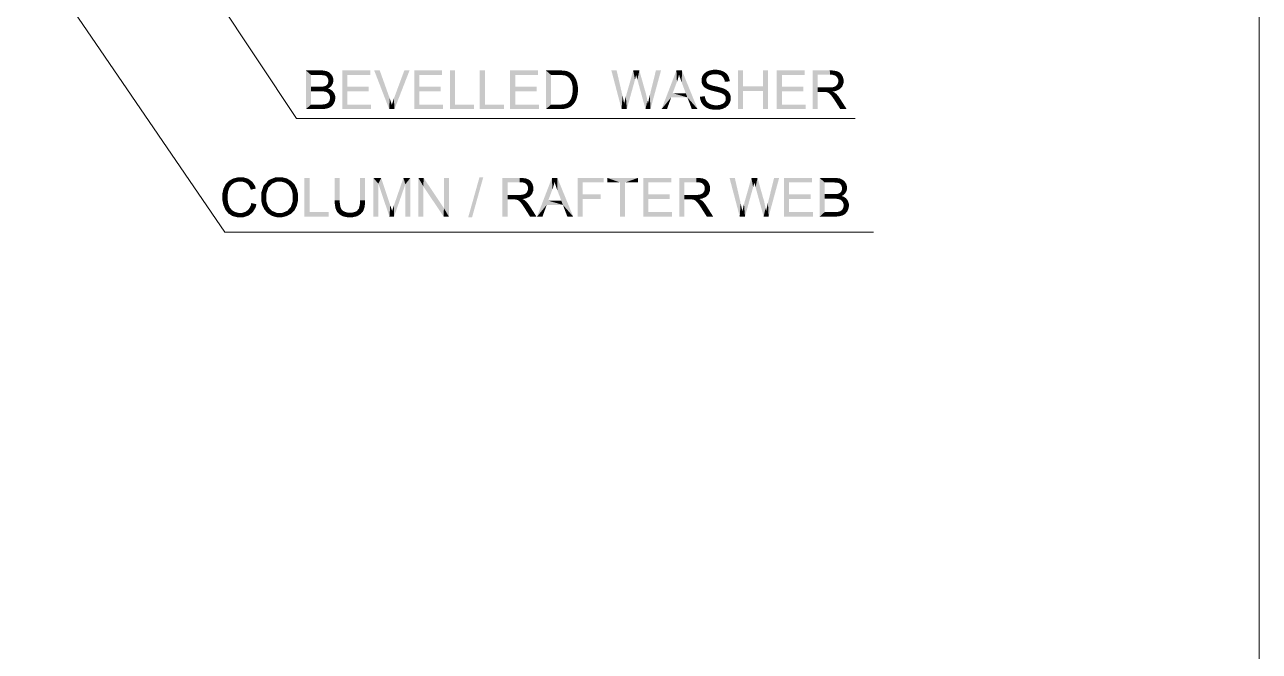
# Model space of a CAD drawing. Header units: millimetres. Extents: x 2 to 579, y 1 to 405.
# Drawn here: x 184.86 to 212.48, y 119.04 to 133.05 of the extents above; entities that cross this region are included whole.
import ezdxf

# ---------------------------------------------------------------- set-up
doc = ezdxf.new("R2010")
doc.units = ezdxf.units.MM
doc.linetypes.add('XKITLINE00', pattern=[0])
doc.layers.add('LinkedObject', color=7, linetype='Continuous', lineweight=0)

# ---------------------------------------------------------------- blocks, each defined once
blk = doc.blocks.new('*A4')
at = {"layer": 'LinkedObject'}
for points in [[(191.156, 132.029), (191.27, 131.564), (191.156, 131.165)], [(191.27, 131.666), (191.27, 131.564), (191.156, 132.029)], [(191.156, 132.029), (191.27, 131.927), (191.27, 131.666)], [(191.444, 131.927), (191.156, 132.029), (191.481, 132.029)], [(191.27, 131.927), (191.156, 132.029), (191.444, 131.927)], [(191.444, 131.927), (191.481, 132.029), (191.49, 131.927)], [(191.481, 132.029), (191.556, 131.921), (191.49, 131.927)], [(191.53, 132.029), (191.556, 131.921), (191.481, 132.029)], [(191.61, 132.016), (191.556, 131.921), (191.53, 132.029)], [(191.556, 131.921), (191.61, 132.016), (191.575, 131.915)], [(191.575, 131.915), (191.61, 132.016), (191.594, 131.909)], [(191.594, 131.909), (191.61, 132.016), (191.64, 132.003)], [(192.082, 131.663), (191.968, 131.165), (191.968, 132.029)], [(192.082, 131.663), (191.968, 132.029), (192.082, 131.927)], [(192.592, 131.927), (191.968, 132.029), (192.592, 132.029)], [(192.082, 131.927), (191.968, 132.029), (192.592, 131.927)], [(192.806, 132.029), (193.016, 131.165), (192.682, 132.029)], [(193.03, 131.401), (193.016, 131.165), (192.806, 132.029)], [(193.472, 132.029), (193.122, 131.401), (193.355, 132.029)], [(193.135, 131.165), (193.122, 131.401), (193.472, 132.029)], [(193.691, 131.663), (193.577, 131.165), (193.577, 132.029)], [(193.691, 131.663), (193.577, 132.029), (193.691, 131.927)], [(194.201, 131.927), (193.577, 132.029), (194.201, 132.029)], [(193.691, 131.927), (193.577, 132.029), (194.201, 131.927)], [(194.488, 132.029), (194.374, 131.165), (194.374, 132.029)], [(194.488, 131.267), (194.374, 131.165), (194.488, 132.029)], [(195.158, 132.029), (195.044, 131.165), (195.044, 132.029)], [(195.158, 131.267), (195.044, 131.165), (195.158, 132.029)], [(195.836, 131.663), (195.722, 131.165), (195.722, 132.029)], [(195.836, 131.663), (195.722, 132.029), (195.836, 131.927)], [(196.346, 131.927), (195.722, 132.029), (196.346, 132.029)], [(195.836, 131.927), (195.722, 132.029), (196.346, 131.927)], [(196.524, 132.029), (196.639, 131.927), (196.524, 131.165)], [(196.82, 131.927), (196.524, 132.029), (196.822, 132.029)], [(196.639, 131.927), (196.524, 132.029), (196.82, 131.927)], [(196.822, 132.029), (196.871, 131.927), (196.82, 131.927)], [(196.872, 132.029), (196.871, 131.927), (196.822, 132.029)], [(196.872, 132.029), (196.945, 131.918), (196.871, 131.927)], [(196.949, 132.023), (196.945, 131.918), (196.872, 132.029)], [(196.976, 132.017), (196.945, 131.918), (196.949, 132.023)], [(196.976, 132.017), (196.968, 131.909), (196.945, 131.918)], [(196.968, 131.909), (196.976, 132.017), (197, 131.897)], [(197.076, 131.977), (196.976, 132.017), (197.013, 132.008)], [(197.102, 131.955), (196.976, 132.017), (197.076, 131.977)], [(197.054, 131.848), (196.976, 132.017), (197.102, 131.955)], [(197, 131.897), (196.976, 132.017), (197.054, 131.848)], [(198.105, 132.029), (198.215, 131.165), (197.987, 132.029)], [(198.236, 131.462), (198.215, 131.165), (198.105, 132.029)], [(198.476, 132.029), (198.515, 131.823), (198.311, 131.445)], [(198.515, 131.823), (198.476, 132.029), (198.521, 131.844)], [(198.521, 131.844), (198.476, 132.029), (198.534, 131.895)], [(198.534, 131.895), (198.476, 132.029), (198.541, 131.925)], [(198.613, 132.029), (198.541, 131.925), (198.476, 132.029)], [(198.541, 131.925), (198.613, 132.029), (198.544, 131.915)], [(198.544, 131.915), (198.613, 132.029), (198.558, 131.864)], [(198.558, 131.864), (198.613, 132.029), (198.569, 131.823)], [(198.569, 131.823), (198.613, 132.029), (198.736, 131.591)], [(199.097, 132.029), (198.847, 131.474), (198.983, 132.029)], [(198.862, 131.165), (198.847, 131.474), (199.097, 132.029)], [(199.442, 132.029), (199.453, 131.773), (199.11, 131.165)], [(199.453, 131.773), (199.442, 132.029), (199.468, 131.814)], [(199.468, 131.814), (199.442, 132.029), (199.491, 131.897)], [(199.491, 131.897), (199.442, 132.029), (199.5, 131.938)], [(199.565, 132.029), (199.5, 131.938), (199.442, 132.029)], [(199.5, 131.938), (199.565, 132.029), (199.51, 131.903)], [(199.51, 131.903), (199.565, 132.029), (199.541, 131.813)], [(199.541, 131.813), (199.565, 132.029), (199.561, 131.759)], [(199.561, 131.759), (199.565, 132.029), (199.651, 131.52)], [(199.651, 131.52), (199.565, 132.029), (199.687, 131.427)], [(199.687, 131.427), (199.565, 132.029), (199.917, 131.165)], [(200.184, 131.924), (200.113, 131.999), (200.148, 132.014)], [(200.184, 132.029), (200.259, 131.943), (200.148, 132.014)], [(200.148, 132.014), (200.259, 131.943), (200.184, 131.924)], [(200.263, 132.044), (200.259, 131.943), (200.184, 132.029)], [(200.307, 132.044), (200.259, 131.943), (200.263, 132.044)], [(200.259, 131.943), (200.307, 132.044), (200.311, 131.943)], [(200.307, 132.044), (200.361, 131.943), (200.311, 131.943)], [(200.439, 132.028), (200.307, 132.044), (200.355, 132.044)], [(200.476, 132.013), (200.307, 132.044), (200.439, 132.028)], [(200.436, 131.922), (200.307, 132.044), (200.476, 132.013)], [(200.361, 131.943), (200.307, 132.044), (200.436, 131.922)], [(200.476, 132.013), (200.462, 131.901), (200.436, 131.922)], [(200.513, 131.997), (200.462, 131.901), (200.476, 132.013)], [(200.931, 131.674), (200.817, 131.165), (200.817, 132.029)], [(200.931, 131.674), (200.817, 132.029), (200.931, 132.029)], [(201.494, 132.029), (201.38, 131.674), (201.38, 132.029)], [(201.38, 131.572), (201.38, 131.674), (201.494, 132.029)], [(201.38, 131.572), (201.494, 132.029), (201.494, 131.165)], [(201.8, 131.663), (201.686, 131.165), (201.686, 132.029)], [(201.8, 131.663), (201.686, 132.029), (201.8, 131.927)], [(202.311, 131.927), (201.686, 132.029), (202.311, 132.029)], [(201.8, 131.927), (201.686, 132.029), (202.311, 131.927)], [(202.604, 131.648), (202.49, 131.165), (202.49, 132.029)], [(202.49, 132.029), (202.604, 131.934), (202.604, 131.648)], [(202.877, 131.934), (202.49, 132.029), (202.873, 132.029)], [(202.604, 131.934), (202.49, 132.029), (202.877, 131.934)], [(202.873, 132.029), (202.925, 131.934), (202.877, 131.934)], [(203.018, 132.017), (202.873, 132.029), (202.93, 132.029)], [(203.048, 132.006), (202.873, 132.029), (203.018, 132.017)], [(202.996, 131.914), (202.873, 132.029), (203.048, 132.006)], [(202.925, 131.934), (202.873, 132.029), (202.996, 131.914)], [(191.64, 132.003), (191.624, 131.887), (191.594, 131.909)], [(191.67, 131.99), (191.624, 131.887), (191.64, 132.003)], [(191.716, 131.949), (191.624, 131.887), (191.67, 131.99)], [(191.733, 131.922), (191.624, 131.887), (191.716, 131.949)], [(191.624, 131.887), (191.733, 131.922), (191.634, 131.87)], [(191.733, 131.922), (191.645, 131.854), (191.634, 131.87)], [(191.644, 131.734), (191.767, 131.808), (191.737, 131.704)], [(191.655, 131.772), (191.767, 131.808), (191.644, 131.734)], [(191.645, 131.854), (191.733, 131.922), (191.655, 131.816)], [(191.655, 131.816), (191.733, 131.922), (191.767, 131.808)], [(191.767, 131.808), (191.655, 131.795), (191.655, 131.816)], [(191.655, 131.795), (191.767, 131.808), (191.655, 131.772)], [(191.767, 131.838), (191.733, 131.922), (191.75, 131.895)], [(191.767, 131.808), (191.733, 131.922), (191.767, 131.838)], [(191.737, 131.704), (191.767, 131.808), (191.752, 131.728)], [(191.752, 131.728), (191.767, 131.808), (191.767, 131.78)], [(196.524, 131.165), (196.639, 131.927), (196.639, 131.267)], [(197.102, 131.955), (197.076, 131.812), (197.054, 131.848)], [(197.136, 131.926), (197.076, 131.812), (197.102, 131.955)], [(197.187, 131.852), (197.076, 131.812), (197.136, 131.926)], [(197.076, 131.812), (197.187, 131.852), (197.098, 131.775)], [(197.098, 131.775), (197.187, 131.852), (197.204, 131.807)], [(197.204, 131.807), (197.121, 131.671), (197.098, 131.775)], [(197.221, 131.762), (197.121, 131.671), (197.204, 131.807)], [(197.238, 131.659), (197.121, 131.671), (197.221, 131.762)], [(198.311, 131.445), (198.515, 131.823), (198.333, 131.165)], [(198.736, 131.591), (198.75, 131.165), (198.569, 131.823)], [(199.11, 131.165), (199.453, 131.773), (199.358, 131.52)], [(200.04, 131.928), (200.003, 131.805), (200.021, 131.899)], [(200.136, 131.886), (200.003, 131.805), (200.04, 131.928)], [(200.021, 131.899), (200.003, 131.805), (200.003, 131.838)], [(200.113, 131.84), (200.003, 131.805), (200.136, 131.886)], [(200.003, 131.805), (200.113, 131.84), (200.113, 131.813)], [(200.113, 131.79), (200.003, 131.805), (200.113, 131.813)], [(200.003, 131.805), (200.113, 131.79), (200.003, 131.776)], [(200.003, 131.776), (200.113, 131.79), (200.018, 131.722)], [(200.018, 131.722), (200.113, 131.79), (200.033, 131.698)], [(200.033, 131.698), (200.113, 131.79), (200.129, 131.751)], [(200.129, 131.751), (200.094, 131.633), (200.033, 131.698)], [(200.059, 131.956), (200.16, 131.905), (200.04, 131.928)], [(200.04, 131.928), (200.16, 131.905), (200.136, 131.886)], [(200.113, 131.999), (200.16, 131.905), (200.059, 131.956)], [(200.146, 131.736), (200.094, 131.633), (200.129, 131.751)], [(200.094, 131.633), (200.146, 131.736), (200.125, 131.617)], [(200.16, 131.905), (200.113, 131.999), (200.184, 131.924)], [(200.125, 131.617), (200.146, 131.736), (200.163, 131.721)], [(200.462, 131.901), (200.513, 131.997), (200.487, 131.88)], [(200.487, 131.88), (200.513, 131.997), (200.589, 131.922)], [(200.589, 131.922), (200.517, 131.818), (200.487, 131.88)], [(200.589, 131.922), (200.513, 131.997), (200.569, 131.952)], [(200.608, 131.892), (200.517, 131.818), (200.589, 131.922)], [(200.63, 131.823), (200.517, 131.818), (200.608, 131.892)], [(200.631, 131.785), (200.517, 131.818), (200.63, 131.823)], [(200.517, 131.818), (200.631, 131.785), (200.521, 131.777)], [(203.048, 132.006), (203.018, 131.894), (202.996, 131.914)], [(203.078, 131.994), (203.018, 131.894), (203.048, 132.006)], [(203.018, 131.894), (203.078, 131.994), (203.04, 131.875)], [(203.04, 131.875), (203.078, 131.994), (203.144, 131.924)], [(203.144, 131.924), (203.062, 131.824), (203.04, 131.875)], [(203.051, 131.734), (203.18, 131.793), (203.12, 131.638)], [(203.062, 131.773), (203.18, 131.793), (203.051, 131.734)], [(203.162, 131.894), (203.062, 131.824), (203.144, 131.924)], [(203.18, 131.829), (203.062, 131.824), (203.162, 131.894)], [(203.18, 131.793), (203.062, 131.824), (203.18, 131.829)], [(203.062, 131.824), (203.18, 131.793), (203.062, 131.794)], [(203.18, 131.793), (203.062, 131.773), (203.062, 131.794)], [(203.144, 131.924), (203.078, 131.994), (203.126, 131.953)], [(203.12, 131.638), (203.18, 131.793), (203.15, 131.67)], [(203.15, 131.67), (203.18, 131.793), (203.18, 131.747)], [(191.156, 131.165), (191.27, 131.564), (191.27, 131.267)], [(191.471, 131.564), (191.27, 131.666), (191.458, 131.666)], [(191.27, 131.564), (191.27, 131.666), (191.471, 131.564)], [(191.512, 131.564), (191.458, 131.666), (191.496, 131.666)], [(191.471, 131.564), (191.458, 131.666), (191.512, 131.564)], [(191.55, 131.671), (191.647, 131.625), (191.496, 131.666)], [(191.496, 131.666), (191.647, 131.625), (191.512, 131.564)], [(191.512, 131.564), (191.647, 131.625), (191.575, 131.557)], [(191.567, 131.676), (191.677, 131.64), (191.55, 131.671)], [(191.647, 131.625), (191.55, 131.671), (191.677, 131.64)], [(191.589, 131.683), (191.677, 131.64), (191.567, 131.676)], [(191.647, 131.625), (191.619, 131.543), (191.575, 131.557)], [(191.622, 131.704), (191.677, 131.64), (191.589, 131.683)], [(191.619, 131.543), (191.647, 131.625), (191.654, 131.517)], [(191.737, 131.704), (191.622, 131.704), (191.644, 131.734)], [(191.722, 131.679), (191.622, 131.704), (191.737, 131.704)], [(191.677, 131.64), (191.622, 131.704), (191.722, 131.679)], [(191.746, 131.574), (191.647, 131.625), (191.686, 131.613)], [(191.654, 131.517), (191.647, 131.625), (191.746, 131.574)], [(191.654, 131.517), (191.746, 131.574), (191.666, 131.5)], [(191.666, 131.5), (191.746, 131.574), (191.679, 131.482)], [(191.679, 131.482), (191.746, 131.574), (191.767, 131.546)], [(191.767, 131.546), (191.691, 131.44), (191.679, 131.482)], [(191.788, 131.519), (191.691, 131.44), (191.767, 131.546)], [(191.809, 131.453), (191.691, 131.44), (191.788, 131.519)], [(192.082, 131.561), (191.968, 131.165), (192.082, 131.663)], [(192.082, 131.267), (191.968, 131.165), (192.082, 131.561)], [(192.56, 131.561), (192.082, 131.663), (192.56, 131.663)], [(192.082, 131.561), (192.082, 131.663), (192.56, 131.561)], [(193.691, 131.561), (193.577, 131.165), (193.691, 131.663)], [(193.691, 131.267), (193.577, 131.165), (193.691, 131.561)], [(194.169, 131.561), (193.691, 131.663), (194.169, 131.663)], [(193.691, 131.561), (193.691, 131.663), (194.169, 131.561)], [(195.836, 131.561), (195.722, 131.165), (195.836, 131.663)], [(195.836, 131.267), (195.722, 131.165), (195.836, 131.561)], [(196.315, 131.561), (195.836, 131.663), (196.315, 131.663)], [(195.836, 131.561), (195.836, 131.663), (196.315, 131.561)], [(197.215, 131.427), (197.098, 131.437), (197.109, 131.471)], [(197.121, 131.555), (197.238, 131.553), (197.109, 131.471)], [(197.109, 131.471), (197.238, 131.553), (197.215, 131.427)], [(197.238, 131.602), (197.121, 131.671), (197.238, 131.659)], [(197.121, 131.671), (197.238, 131.602), (197.121, 131.603)], [(197.238, 131.602), (197.121, 131.555), (197.121, 131.603)], [(197.238, 131.553), (197.121, 131.555), (197.238, 131.602)], [(197.215, 131.427), (197.238, 131.553), (197.227, 131.465)], [(198.246, 131.418), (198.215, 131.165), (198.236, 131.462)], [(198.76, 131.51), (198.75, 131.165), (198.736, 131.591)], [(198.793, 131.357), (198.75, 131.165), (198.76, 131.51)], [(198.847, 131.474), (198.862, 131.165), (198.834, 131.421)], [(199.325, 131.427), (199.11, 131.165), (199.358, 131.52)], [(199.358, 131.52), (199.687, 131.427), (199.325, 131.427)], [(199.651, 131.52), (199.687, 131.427), (199.358, 131.52)], [(200.033, 131.698), (200.094, 131.633), (200.048, 131.674)], [(200.125, 131.617), (200.163, 131.721), (200.149, 131.605)], [(200.149, 131.605), (200.163, 131.721), (200.232, 131.578)], [(200.232, 131.578), (200.163, 131.721), (200.249, 131.69)], [(200.232, 131.578), (200.249, 131.69), (200.292, 131.563)], [(200.292, 131.563), (200.249, 131.69), (200.318, 131.675)], [(200.292, 131.563), (200.318, 131.675), (200.351, 131.549)], [(200.351, 131.549), (200.318, 131.675), (200.388, 131.659)], [(200.351, 131.549), (200.388, 131.659), (200.428, 131.528)], [(200.428, 131.528), (200.388, 131.659), (200.445, 131.521)], [(200.445, 131.521), (200.388, 131.659), (200.472, 131.511)], [(200.484, 131.631), (200.472, 131.511), (200.388, 131.659)], [(200.51, 131.62), (200.472, 131.511), (200.484, 131.631)], [(200.472, 131.511), (200.51, 131.62), (200.511, 131.485)], [(200.511, 131.485), (200.51, 131.62), (200.547, 131.602)], [(200.511, 131.485), (200.547, 131.602), (200.523, 131.47)], [(200.523, 131.47), (200.547, 131.602), (200.535, 131.455)], [(200.547, 131.602), (200.621, 131.532), (200.535, 131.455)], [(200.535, 131.455), (200.621, 131.532), (200.547, 131.42)], [(200.621, 131.532), (200.547, 131.602), (200.603, 131.558)], [(200.547, 131.42), (200.621, 131.532), (200.639, 131.505)], [(200.547, 131.42), (200.639, 131.505), (200.547, 131.399)], [(200.547, 131.399), (200.639, 131.505), (200.547, 131.379)], [(200.639, 131.505), (200.657, 131.409), (200.547, 131.379)], [(200.657, 131.409), (200.639, 131.505), (200.657, 131.444)], [(200.931, 131.572), (200.817, 131.165), (200.931, 131.674)], [(200.817, 131.165), (200.931, 131.572), (200.931, 131.165)], [(200.931, 131.674), (201.38, 131.572), (200.931, 131.572)], [(201.38, 131.674), (201.38, 131.572), (200.931, 131.674)], [(201.38, 131.572), (201.494, 131.165), (201.38, 131.165)], [(201.8, 131.561), (201.686, 131.165), (201.8, 131.663)], [(201.8, 131.267), (201.686, 131.165), (201.8, 131.561)], [(202.279, 131.561), (201.8, 131.663), (202.279, 131.663)], [(201.8, 131.561), (201.8, 131.663), (202.279, 131.561)], [(202.604, 131.648), (202.604, 131.549), (202.49, 131.165)], [(202.49, 131.165), (202.604, 131.549), (202.604, 131.165)], [(202.737, 131.549), (202.604, 131.648), (202.85, 131.648)], [(202.604, 131.549), (202.604, 131.648), (202.737, 131.549)], [(202.737, 131.549), (202.85, 131.648), (202.759, 131.549)], [(202.759, 131.549), (202.85, 131.648), (202.791, 131.547)], [(202.791, 131.547), (202.85, 131.648), (202.8, 131.545)], [(202.8, 131.545), (202.85, 131.648), (202.814, 131.541)], [(202.814, 131.541), (202.85, 131.648), (202.84, 131.53)], [(202.84, 131.53), (202.85, 131.648), (202.889, 131.648)], [(202.84, 131.53), (202.889, 131.648), (202.852, 131.522)], [(202.889, 131.648), (202.937, 131.558), (202.852, 131.522)], [(202.852, 131.522), (202.937, 131.558), (202.865, 131.513)], [(202.937, 131.558), (202.894, 131.484), (202.865, 131.513)], [(202.95, 131.656), (202.937, 131.558), (202.889, 131.648)], [(202.96, 131.547), (202.894, 131.484), (202.937, 131.558)], [(202.894, 131.484), (202.96, 131.547), (202.91, 131.464)], [(202.91, 131.464), (202.96, 131.547), (202.927, 131.443)], [(202.927, 131.443), (202.96, 131.547), (203.006, 131.515)], [(203.006, 131.515), (202.968, 131.384), (202.927, 131.443)], [(202.937, 131.558), (202.95, 131.656), (202.999, 131.567)], [(202.972, 131.664), (203.12, 131.638), (202.95, 131.656)], [(203.091, 131.607), (202.95, 131.656), (203.12, 131.638)], [(202.999, 131.567), (202.95, 131.656), (203.091, 131.607)], [(203.006, 131.515), (202.96, 131.547), (202.994, 131.526)], [(203.031, 131.492), (202.968, 131.384), (203.006, 131.515)], [(203.078, 131.435), (202.968, 131.384), (203.031, 131.492)], [(202.994, 131.672), (203.12, 131.638), (202.972, 131.664)], [(203.12, 131.638), (202.994, 131.672), (203.028, 131.698)], [(203.039, 131.716), (203.12, 131.638), (203.028, 131.698)], [(203.051, 131.734), (203.12, 131.638), (203.039, 131.716)], [(191.27, 131.267), (191.486, 131.165), (191.156, 131.165)], [(191.486, 131.267), (191.486, 131.165), (191.27, 131.267)], [(191.486, 131.267), (191.527, 131.165), (191.486, 131.165)], [(191.514, 131.267), (191.527, 131.165), (191.486, 131.267)], [(191.553, 131.269), (191.597, 131.172), (191.514, 131.267)], [(191.514, 131.267), (191.597, 131.172), (191.527, 131.165)], [(191.564, 131.271), (191.597, 131.172), (191.553, 131.269)], [(191.625, 131.179), (191.564, 131.271), (191.584, 131.275)], [(191.597, 131.172), (191.564, 131.271), (191.625, 131.179)], [(191.617, 131.286), (191.72, 131.222), (191.584, 131.275)], [(191.584, 131.275), (191.72, 131.222), (191.625, 131.179)], [(191.63, 131.295), (191.72, 131.222), (191.617, 131.286)], [(191.625, 131.179), (191.72, 131.222), (191.654, 131.187)], [(191.72, 131.222), (191.63, 131.295), (191.644, 131.303)], [(191.666, 131.327), (191.739, 131.236), (191.644, 131.303)], [(191.644, 131.303), (191.739, 131.236), (191.72, 131.222)], [(191.654, 131.187), (191.72, 131.222), (191.701, 131.208)], [(191.783, 131.303), (191.666, 131.327), (191.683, 131.359)], [(191.77, 131.277), (191.666, 131.327), (191.783, 131.303)], [(191.739, 131.236), (191.666, 131.327), (191.77, 131.277)], [(191.683, 131.359), (191.809, 131.415), (191.783, 131.303)], [(191.691, 131.395), (191.809, 131.415), (191.683, 131.359)], [(191.809, 131.415), (191.691, 131.44), (191.809, 131.453)], [(191.691, 131.44), (191.809, 131.415), (191.691, 131.416)], [(191.809, 131.415), (191.691, 131.395), (191.691, 131.416)], [(191.783, 131.303), (191.809, 131.415), (191.796, 131.329)], [(191.796, 131.329), (191.809, 131.415), (191.809, 131.385)], [(191.968, 131.165), (192.082, 131.267), (192.612, 131.165)], [(192.612, 131.165), (192.082, 131.267), (192.612, 131.267)], [(193.044, 131.363), (193.016, 131.165), (193.03, 131.401)], [(193.067, 131.293), (193.016, 131.165), (193.044, 131.363)], [(193.076, 131.26), (193.016, 131.165), (193.067, 131.293)], [(193.016, 131.165), (193.076, 131.26), (193.135, 131.165)], [(193.086, 131.295), (193.135, 131.165), (193.076, 131.26)], [(193.109, 131.366), (193.135, 131.165), (193.086, 131.295)], [(193.122, 131.401), (193.135, 131.165), (193.109, 131.366)], [(193.577, 131.165), (193.691, 131.267), (194.221, 131.165)], [(194.221, 131.165), (193.691, 131.267), (194.221, 131.267)], [(194.374, 131.165), (194.488, 131.267), (194.913, 131.165)], [(194.913, 131.165), (194.488, 131.267), (194.913, 131.267)], [(195.044, 131.165), (195.158, 131.267), (195.584, 131.165)], [(195.584, 131.165), (195.158, 131.267), (195.584, 131.267)], [(195.722, 131.165), (195.836, 131.267), (196.366, 131.165)], [(196.366, 131.165), (195.836, 131.267), (196.366, 131.267)], [(196.639, 131.267), (196.836, 131.165), (196.524, 131.165)], [(196.823, 131.267), (196.836, 131.165), (196.639, 131.267)], [(196.823, 131.267), (196.875, 131.165), (196.836, 131.165)], [(196.866, 131.267), (196.875, 131.165), (196.823, 131.267)], [(196.975, 131.18), (196.866, 131.267), (196.933, 131.275)], [(196.944, 131.172), (196.866, 131.267), (196.975, 131.18)], [(196.875, 131.165), (196.866, 131.267), (196.944, 131.172)], [(196.957, 131.283), (196.975, 131.18), (196.933, 131.275)], [(196.981, 131.291), (196.975, 131.18), (196.957, 131.283)], [(196.975, 131.18), (196.981, 131.291), (197.005, 131.187)], [(197.078, 131.223), (196.981, 131.291), (197.02, 131.313)], [(197.056, 131.209), (196.981, 131.291), (197.078, 131.223)], [(197.005, 131.187), (196.981, 131.291), (197.056, 131.209)], [(197.035, 131.328), (197.099, 131.237), (197.02, 131.313)], [(197.02, 131.313), (197.099, 131.237), (197.078, 131.223)], [(197.156, 131.301), (197.035, 131.328), (197.055, 131.348)], [(197.138, 131.277), (197.035, 131.328), (197.156, 131.301)], [(197.099, 131.237), (197.035, 131.328), (197.138, 131.277)], [(197.055, 131.348), (197.215, 131.427), (197.156, 131.301)], [(197.087, 131.403), (197.215, 131.427), (197.055, 131.348)], [(197.098, 131.437), (197.215, 131.427), (197.087, 131.403)], [(197.156, 131.301), (197.215, 131.427), (197.174, 131.326)], [(197.174, 131.326), (197.215, 131.427), (197.204, 131.389)], [(198.264, 131.33), (198.215, 131.165), (198.246, 131.418)], [(198.272, 131.286), (198.215, 131.165), (198.264, 131.33)], [(198.272, 131.286), (198.333, 131.165), (198.215, 131.165)], [(198.289, 131.355), (198.333, 131.165), (198.272, 131.286)], [(198.308, 131.435), (198.333, 131.165), (198.289, 131.355)], [(198.311, 131.445), (198.333, 131.165), (198.308, 131.435)], [(198.804, 131.286), (198.75, 131.165), (198.793, 131.357)], [(198.804, 131.286), (198.862, 131.165), (198.75, 131.165)], [(198.813, 131.327), (198.862, 131.165), (198.804, 131.286)], [(198.834, 131.421), (198.862, 131.165), (198.813, 131.327)], [(199.11, 131.165), (199.325, 131.427), (199.231, 131.165)], [(199.687, 131.427), (199.917, 131.165), (199.787, 131.165)], [(200.083, 131.419), (199.971, 131.442), (200.079, 131.452)], [(199.971, 131.442), (200.018, 131.287), (199.972, 131.399)], [(200.083, 131.419), (200.018, 131.287), (199.971, 131.442)], [(199.972, 131.399), (200.018, 131.287), (199.996, 131.322)], [(200.101, 131.366), (200.018, 131.287), (200.083, 131.419)], [(200.018, 131.287), (200.101, 131.366), (200.041, 131.253)], [(200.041, 131.253), (200.101, 131.366), (200.103, 131.202)], [(200.115, 131.345), (200.103, 131.202), (200.101, 131.366)], [(200.128, 131.324), (200.103, 131.202), (200.115, 131.345)], [(200.128, 131.324), (200.142, 131.184), (200.103, 131.202)], [(200.172, 131.291), (200.142, 131.184), (200.128, 131.324)], [(200.142, 131.184), (200.172, 131.291), (200.182, 131.167)], [(200.201, 131.278), (200.182, 131.167), (200.172, 131.291)], [(200.231, 131.265), (200.182, 131.167), (200.201, 131.278)], [(200.231, 131.265), (200.28, 131.15), (200.182, 131.167)], [(200.297, 131.252), (200.28, 131.15), (200.231, 131.265)], [(200.297, 131.252), (200.338, 131.15), (200.28, 131.15)], [(200.333, 131.252), (200.338, 131.15), (200.297, 131.252)], [(200.333, 131.252), (200.385, 131.15), (200.338, 131.15)], [(200.366, 131.252), (200.385, 131.15), (200.333, 131.252)], [(200.424, 131.262), (200.504, 131.184), (200.366, 131.252)], [(200.366, 131.252), (200.504, 131.184), (200.385, 131.15)], [(200.385, 131.15), (200.504, 131.184), (200.468, 131.167)], [(200.449, 131.272), (200.598, 131.248), (200.424, 131.262)], [(200.541, 131.201), (200.424, 131.262), (200.598, 131.248)], [(200.504, 131.184), (200.424, 131.262), (200.541, 131.201)], [(200.474, 131.282), (200.598, 131.248), (200.449, 131.272)], [(200.511, 131.308), (200.618, 131.279), (200.474, 131.282)], [(200.474, 131.282), (200.618, 131.279), (200.598, 131.248)], [(200.523, 131.325), (200.637, 131.309), (200.511, 131.308)], [(200.618, 131.279), (200.511, 131.308), (200.637, 131.309)], [(200.535, 131.342), (200.637, 131.309), (200.523, 131.325)], [(200.535, 131.342), (200.657, 131.409), (200.637, 131.309)], [(200.547, 131.379), (200.657, 131.409), (200.535, 131.342)], [(200.637, 131.309), (200.657, 131.409), (200.657, 131.374)], [(201.686, 131.165), (201.8, 131.267), (202.331, 131.165)], [(202.331, 131.165), (201.8, 131.267), (202.331, 131.267)], [(202.968, 131.384), (203.078, 131.435), (202.993, 131.345)], [(202.993, 131.345), (203.078, 131.435), (203.1, 131.4)], [(202.993, 131.345), (203.1, 131.4), (203.107, 131.165)], [(203.107, 131.165), (203.1, 131.4), (203.25, 131.165)], [(189.435, 129.561), (189.489, 129.47), (189.361, 129.485)], [(189.482, 129.587), (189.489, 129.47), (189.435, 129.561)], [(189.53, 129.613), (189.639, 129.542), (189.482, 129.587)], [(189.482, 129.587), (189.639, 129.542), (189.556, 129.518)], [(189.489, 129.47), (189.482, 129.587), (189.523, 129.494)], [(189.523, 129.494), (189.482, 129.587), (189.556, 129.518)], [(189.634, 129.639), (189.639, 129.542), (189.53, 129.613)], [(189.692, 129.639), (189.639, 129.542), (189.634, 129.639)], [(189.639, 129.542), (189.692, 129.639), (189.689, 129.542)], [(189.692, 129.639), (189.732, 129.542), (189.689, 129.542)], [(189.865, 129.606), (189.692, 129.639), (189.756, 129.639)], [(189.909, 129.573), (189.692, 129.639), (189.865, 129.606)], [(189.804, 129.52), (189.692, 129.639), (189.909, 129.573)], [(189.732, 129.542), (189.692, 129.639), (189.804, 129.52)], [(189.804, 129.52), (189.909, 129.573), (189.833, 129.499)], [(189.909, 129.573), (189.861, 129.477), (189.833, 129.499)], [(189.861, 129.477), (189.909, 129.573), (189.905, 129.409)], [(189.905, 129.409), (189.909, 129.573), (190.032, 129.388)], [(190.015, 129.448), (189.909, 129.573), (189.954, 129.54)], [(190.032, 129.388), (189.909, 129.573), (190.015, 129.448)], [(190.475, 129.639), (190.268, 129.518), (190.326, 129.579)], [(190.566, 129.639), (190.268, 129.518), (190.475, 129.639)], [(190.506, 129.541), (190.268, 129.518), (190.566, 129.639)], [(190.401, 129.499), (190.268, 129.518), (190.506, 129.541)], [(190.506, 129.541), (190.566, 129.639), (190.567, 129.541)], [(190.566, 129.639), (190.609, 129.541), (190.567, 129.541)], [(190.734, 129.611), (190.566, 129.639), (190.626, 129.639)], [(190.782, 129.582), (190.566, 129.639), (190.734, 129.611)], [(190.687, 129.519), (190.566, 129.639), (190.782, 129.582)], [(190.609, 129.541), (190.566, 129.639), (190.687, 129.519)], [(190.687, 129.519), (190.782, 129.582), (190.721, 129.498)], [(190.782, 129.582), (190.755, 129.476), (190.721, 129.498)], [(190.755, 129.476), (190.782, 129.582), (190.807, 129.415)], [(190.903, 129.474), (190.782, 129.582), (190.83, 129.554)], [(190.928, 129.423), (190.782, 129.582), (190.903, 129.474)], [(190.807, 129.415), (190.782, 129.582), (190.928, 129.423)], [(191.235, 129.625), (191.121, 128.761), (191.121, 129.625)], [(191.235, 128.863), (191.121, 128.761), (191.235, 129.625)], [(191.912, 129.625), (191.798, 129.126), (191.798, 129.625)], [(191.912, 129.126), (191.798, 129.126), (191.912, 129.625)], [(192.478, 129.625), (192.363, 129.126), (192.363, 129.625)], [(192.478, 129.126), (192.363, 129.126), (192.478, 129.625)], [(192.664, 129.625), (192.774, 129.496), (192.664, 128.761)], [(192.774, 129.496), (192.664, 129.625), (192.836, 129.625)], [(192.774, 129.496), (192.836, 129.625), (193.023, 128.761)], [(193.023, 128.761), (192.836, 129.625), (193.04, 129.013)], [(193.335, 129.625), (193.378, 129.484), (193.127, 129.024)], [(193.488, 129.625), (193.378, 129.484), (193.335, 129.625)], [(193.378, 128.761), (193.488, 129.625), (193.488, 128.761)], [(193.378, 129.484), (193.488, 129.625), (193.378, 128.761)], [(193.671, 129.625), (193.78, 129.439), (193.671, 128.761)], [(193.78, 129.439), (193.671, 129.625), (193.788, 129.625)], [(193.78, 129.439), (193.788, 129.625), (194.233, 128.761)], [(194.233, 128.761), (193.788, 129.625), (194.241, 128.947)], [(194.351, 129.625), (194.241, 128.947), (194.241, 129.625)], [(194.351, 128.761), (194.241, 128.947), (194.351, 129.625)], [(195.121, 129.639), (194.785, 128.746), (195.036, 129.639)], [(194.871, 128.746), (194.785, 128.746), (195.121, 129.639)], [(195.665, 129.244), (195.551, 128.761), (195.551, 129.625)], [(195.551, 129.625), (195.665, 129.53), (195.665, 129.244)], [(195.938, 129.53), (195.551, 129.625), (195.933, 129.625)], [(195.665, 129.53), (195.551, 129.625), (195.938, 129.53)], [(195.933, 129.625), (195.986, 129.53), (195.938, 129.53)], [(196.078, 129.613), (195.933, 129.625), (195.991, 129.625)], [(196.108, 129.601), (195.933, 129.625), (196.078, 129.613)], [(196.056, 129.51), (195.933, 129.625), (196.108, 129.601)], [(195.986, 129.53), (195.933, 129.625), (196.056, 129.51)], [(196.108, 129.601), (196.078, 129.49), (196.056, 129.51)], [(196.138, 129.59), (196.078, 129.49), (196.108, 129.601)], [(196.078, 129.49), (196.138, 129.59), (196.101, 129.47)], [(196.101, 129.47), (196.138, 129.59), (196.204, 129.519)], [(196.204, 129.519), (196.138, 129.59), (196.186, 129.549)], [(196.657, 129.625), (196.668, 129.369), (196.325, 128.761)], [(196.668, 129.369), (196.657, 129.625), (196.683, 129.41)], [(196.683, 129.41), (196.657, 129.625), (196.706, 129.492)], [(196.706, 129.492), (196.657, 129.625), (196.715, 129.534)], [(196.78, 129.625), (196.715, 129.534), (196.657, 129.625)], [(196.715, 129.534), (196.78, 129.625), (196.725, 129.499)], [(196.725, 129.499), (196.78, 129.625), (196.756, 129.409)], [(196.756, 129.409), (196.78, 129.625), (196.776, 129.354)], [(196.776, 129.354), (196.78, 129.625), (196.867, 129.116)], [(196.867, 129.116), (196.78, 129.625), (196.902, 129.023)], [(196.902, 129.023), (196.78, 129.625), (197.132, 128.761)], [(197.344, 129.255), (197.23, 128.761), (197.23, 129.625)], [(197.344, 129.255), (197.23, 129.625), (197.344, 129.523)], [(197.813, 129.523), (197.23, 129.625), (197.813, 129.625)], [(197.344, 129.523), (197.23, 129.625), (197.813, 129.523)], [(197.897, 129.625), (198.181, 129.523), (197.897, 129.523)], [(198.295, 129.523), (198.181, 129.523), (197.897, 129.625)], [(198.295, 129.523), (197.897, 129.625), (198.581, 129.625)], [(198.295, 129.523), (198.581, 129.625), (198.581, 129.523)], [(198.814, 129.258), (198.7, 128.761), (198.7, 129.625)], [(198.814, 129.258), (198.7, 129.625), (198.814, 129.523)], [(199.325, 129.523), (198.7, 129.625), (199.325, 129.625)], [(198.814, 129.523), (198.7, 129.625), (199.325, 129.523)], [(199.618, 129.244), (199.504, 128.761), (199.504, 129.625)], [(199.504, 129.625), (199.618, 129.53), (199.618, 129.244)], [(199.891, 129.53), (199.504, 129.625), (199.887, 129.625)], [(199.618, 129.53), (199.504, 129.625), (199.891, 129.53)], [(199.887, 129.625), (199.939, 129.53), (199.891, 129.53)], [(200.032, 129.613), (199.887, 129.625), (199.944, 129.625)], [(200.062, 129.601), (199.887, 129.625), (200.032, 129.613)], [(200.01, 129.51), (199.887, 129.625), (200.062, 129.601)], [(199.939, 129.53), (199.887, 129.625), (200.01, 129.51)], [(200.062, 129.601), (200.032, 129.49), (200.01, 129.51)], [(200.092, 129.59), (200.032, 129.49), (200.062, 129.601)], [(200.032, 129.49), (200.092, 129.59), (200.054, 129.47)], [(200.054, 129.47), (200.092, 129.59), (200.158, 129.519)], [(200.158, 129.519), (200.092, 129.59), (200.14, 129.549)], [(200.748, 129.625), (200.858, 128.761), (200.63, 129.625)], [(200.879, 129.058), (200.858, 128.761), (200.748, 129.625)], [(201.119, 129.625), (201.158, 129.419), (200.954, 129.041)], [(201.158, 129.419), (201.119, 129.625), (201.164, 129.44)], [(201.164, 129.44), (201.119, 129.625), (201.177, 129.491)], [(201.177, 129.491), (201.119, 129.625), (201.184, 129.52)], [(201.256, 129.625), (201.184, 129.52), (201.119, 129.625)], [(201.184, 129.52), (201.256, 129.625), (201.187, 129.511)], [(201.187, 129.511), (201.256, 129.625), (201.201, 129.46)], [(201.201, 129.46), (201.256, 129.625), (201.212, 129.419)], [(201.212, 129.419), (201.256, 129.625), (201.379, 129.187)], [(201.74, 129.625), (201.49, 129.069), (201.626, 129.625)], [(201.505, 128.761), (201.49, 129.069), (201.74, 129.625)], [(201.963, 129.258), (201.849, 128.761), (201.849, 129.625)], [(201.963, 129.258), (201.849, 129.625), (201.963, 129.523)], [(202.474, 129.523), (201.849, 129.625), (202.474, 129.625)], [(201.963, 129.523), (201.849, 129.625), (202.474, 129.523)], [(202.647, 129.625), (202.761, 129.16), (202.647, 128.761)], [(202.761, 129.262), (202.761, 129.16), (202.647, 129.625)], [(202.647, 129.625), (202.761, 129.523), (202.761, 129.262)], [(202.934, 129.523), (202.647, 129.625), (202.971, 129.625)], [(202.761, 129.523), (202.647, 129.625), (202.934, 129.523)], [(202.934, 129.523), (202.971, 129.625), (202.981, 129.523)], [(202.971, 129.625), (203.046, 129.517), (202.981, 129.523)], [(203.021, 129.625), (203.046, 129.517), (202.971, 129.625)], [(203.1, 129.612), (203.046, 129.517), (203.021, 129.625)], [(203.046, 129.517), (203.1, 129.612), (203.066, 129.511)], [(203.066, 129.511), (203.1, 129.612), (203.085, 129.505)], [(203.085, 129.505), (203.1, 129.612), (203.13, 129.598)], [(203.13, 129.598), (203.114, 129.482), (203.085, 129.505)], [(203.16, 129.585), (203.114, 129.482), (203.13, 129.598)], [(203.207, 129.545), (203.114, 129.482), (203.16, 129.585)], [(203.224, 129.518), (203.114, 129.482), (203.207, 129.545)], [(189.415, 129.326), (189.284, 129.267), (189.31, 129.384)], [(189.402, 129.243), (189.284, 129.267), (189.415, 129.326)], [(189.284, 129.267), (189.402, 129.243), (189.284, 129.199)], [(189.429, 129.366), (189.31, 129.384), (189.336, 129.435)], [(189.415, 129.326), (189.31, 129.384), (189.429, 129.366)], [(189.361, 129.485), (189.489, 129.47), (189.336, 129.435)], [(189.336, 129.435), (189.489, 129.47), (189.442, 129.406)], [(189.429, 129.366), (189.336, 129.435), (189.442, 129.406)], [(189.905, 129.409), (190.032, 129.388), (189.92, 129.361)], [(190.268, 129.518), (190.153, 129.181), (190.21, 129.457)], [(190.314, 129.416), (190.153, 129.181), (190.268, 129.518)], [(190.21, 129.457), (190.153, 129.181), (190.153, 129.289)], [(190.27, 129.277), (190.153, 129.181), (190.314, 129.416)], [(190.153, 129.181), (190.27, 129.277), (190.27, 129.179)], [(190.268, 129.518), (190.401, 129.499), (190.358, 129.458)], [(190.314, 129.416), (190.268, 129.518), (190.358, 129.458)], [(190.807, 129.415), (190.928, 129.423), (190.825, 129.376)], [(190.928, 129.423), (190.843, 129.336), (190.825, 129.376)], [(190.843, 129.336), (190.928, 129.423), (190.861, 129.244)], [(190.861, 129.244), (190.928, 129.423), (190.978, 129.256)], [(190.861, 129.192), (190.978, 129.256), (190.978, 129.191)], [(190.861, 129.244), (190.978, 129.256), (190.861, 129.192)], [(190.978, 129.256), (190.928, 129.423), (190.953, 129.372)], [(192.664, 128.761), (192.774, 129.496), (192.774, 128.761)], [(193.127, 129.024), (193.378, 129.484), (193.126, 128.761)], [(193.671, 128.761), (193.78, 129.439), (193.78, 128.761)], [(196.011, 129.252), (195.997, 129.154), (195.949, 129.244)], [(195.997, 129.154), (196.011, 129.252), (196.059, 129.162)], [(196.033, 129.26), (196.181, 129.234), (196.011, 129.252)], [(196.151, 129.202), (196.011, 129.252), (196.181, 129.234)], [(196.059, 129.162), (196.011, 129.252), (196.151, 129.202)], [(196.055, 129.268), (196.181, 129.234), (196.033, 129.26)], [(196.181, 129.234), (196.055, 129.268), (196.088, 129.294)], [(196.1, 129.312), (196.181, 129.234), (196.088, 129.294)], [(196.111, 129.33), (196.181, 129.234), (196.1, 129.312)], [(196.204, 129.519), (196.123, 129.42), (196.101, 129.47)], [(196.111, 129.33), (196.24, 129.389), (196.181, 129.234)], [(196.123, 129.368), (196.24, 129.389), (196.111, 129.33)], [(196.222, 129.49), (196.123, 129.42), (196.204, 129.519)], [(196.24, 129.425), (196.123, 129.42), (196.222, 129.49)], [(196.24, 129.389), (196.123, 129.42), (196.24, 129.425)], [(196.123, 129.42), (196.24, 129.389), (196.123, 129.389)], [(196.24, 129.389), (196.123, 129.368), (196.123, 129.389)], [(196.181, 129.234), (196.24, 129.389), (196.211, 129.266)], [(196.211, 129.266), (196.24, 129.389), (196.24, 129.343)], [(196.325, 128.761), (196.668, 129.369), (196.573, 129.116)], [(197.344, 129.153), (197.23, 128.761), (197.344, 129.255)], [(197.75, 129.153), (197.344, 129.255), (197.75, 129.255)], [(197.344, 129.153), (197.344, 129.255), (197.75, 129.153)], [(198.181, 128.761), (198.295, 129.523), (198.295, 128.761)], [(198.181, 129.523), (198.295, 129.523), (198.181, 128.761)], [(198.814, 129.156), (198.7, 128.761), (198.814, 129.258)], [(199.293, 129.156), (198.814, 129.258), (199.293, 129.258)], [(198.814, 129.156), (198.814, 129.258), (199.293, 129.156)], [(199.964, 129.252), (199.951, 129.154), (199.903, 129.244)], [(199.951, 129.154), (199.964, 129.252), (200.013, 129.162)], [(199.986, 129.26), (200.134, 129.234), (199.964, 129.252)], [(200.105, 129.202), (199.964, 129.252), (200.134, 129.234)], [(200.013, 129.162), (199.964, 129.252), (200.105, 129.202)], [(200.008, 129.268), (200.134, 129.234), (199.986, 129.26)], [(200.134, 129.234), (200.008, 129.268), (200.042, 129.294)], [(200.053, 129.312), (200.134, 129.234), (200.042, 129.294)], [(200.065, 129.33), (200.134, 129.234), (200.053, 129.312)], [(200.158, 129.519), (200.076, 129.42), (200.054, 129.47)], [(200.065, 129.33), (200.194, 129.389), (200.134, 129.234)], [(200.076, 129.368), (200.194, 129.389), (200.065, 129.33)], [(200.176, 129.49), (200.076, 129.42), (200.158, 129.519)], [(200.194, 129.425), (200.076, 129.42), (200.176, 129.49)], [(200.194, 129.389), (200.076, 129.42), (200.194, 129.425)], [(200.076, 129.42), (200.194, 129.389), (200.076, 129.389)], [(200.194, 129.389), (200.076, 129.368), (200.076, 129.389)], [(200.134, 129.234), (200.194, 129.389), (200.164, 129.266)], [(200.164, 129.266), (200.194, 129.389), (200.194, 129.343)], [(200.954, 129.041), (201.158, 129.419), (200.976, 128.761)], [(201.379, 129.187), (201.393, 128.761), (201.212, 129.419)], [(201.963, 129.156), (201.849, 128.761), (201.963, 129.258)], [(202.442, 129.156), (201.963, 129.258), (202.442, 129.258)], [(201.963, 129.156), (201.963, 129.258), (202.442, 129.156)], [(202.961, 129.16), (202.761, 129.262), (202.948, 129.262)], [(202.761, 129.16), (202.761, 129.262), (202.961, 129.16)], [(203.002, 129.16), (202.948, 129.262), (202.986, 129.262)], [(202.961, 129.16), (202.948, 129.262), (203.002, 129.16)], [(203.041, 129.267), (203.137, 129.22), (202.986, 129.262)], [(202.986, 129.262), (203.137, 129.22), (203.002, 129.16)], [(203.057, 129.272), (203.167, 129.235), (203.041, 129.267)], [(203.137, 129.22), (203.041, 129.267), (203.167, 129.235)], [(203.079, 129.278), (203.167, 129.235), (203.057, 129.272)], [(203.112, 129.3), (203.167, 129.235), (203.079, 129.278)], [(203.228, 129.299), (203.112, 129.3), (203.134, 129.33)], [(203.213, 129.275), (203.112, 129.3), (203.228, 129.299)], [(203.167, 129.235), (203.112, 129.3), (203.213, 129.275)], [(203.114, 129.482), (203.224, 129.518), (203.125, 129.466)], [(203.224, 129.518), (203.135, 129.45), (203.125, 129.466)], [(203.134, 129.33), (203.258, 129.404), (203.228, 129.299)], [(203.145, 129.368), (203.258, 129.404), (203.134, 129.33)], [(203.135, 129.45), (203.224, 129.518), (203.145, 129.412)], [(203.145, 129.412), (203.224, 129.518), (203.258, 129.404)], [(203.258, 129.404), (203.145, 129.39), (203.145, 129.412)], [(203.145, 129.39), (203.258, 129.404), (203.145, 129.368)], [(203.258, 129.433), (203.224, 129.518), (203.241, 129.49)], [(203.258, 129.404), (203.224, 129.518), (203.258, 129.433)], [(203.228, 129.299), (203.258, 129.404), (203.243, 129.324)], [(203.243, 129.324), (203.258, 129.404), (203.258, 129.376)], [(189.284, 129.199), (189.402, 129.243), (189.402, 129.2)], [(189.402, 129.2), (189.284, 129.137), (189.284, 129.199)], [(189.402, 129.145), (189.284, 129.137), (189.402, 129.2)], [(189.402, 129.145), (189.33, 128.968), (189.284, 129.137)], [(189.284, 129.137), (189.33, 128.968), (189.307, 129.022)], [(189.418, 129.048), (189.33, 128.968), (189.402, 129.145)], [(189.33, 128.968), (189.418, 129.048), (189.434, 129.007)], [(189.45, 128.966), (189.33, 128.968), (189.434, 129.007)], [(189.876, 128.927), (190.047, 129.035), (189.918, 128.82)], [(189.921, 129.009), (190.047, 129.035), (189.876, 128.927)], [(189.918, 128.82), (190.047, 129.035), (189.965, 128.857)], [(190.047, 129.035), (189.921, 129.009), (189.933, 129.064)], [(189.965, 128.857), (190.047, 129.035), (190.029, 128.964)], [(190.153, 129.181), (190.27, 129.101), (190.153, 129.124)], [(190.27, 129.101), (190.153, 129.181), (190.27, 129.179)], [(190.153, 129.124), (190.27, 129.101), (190.177, 129.017)], [(190.177, 129.017), (190.27, 129.101), (190.202, 128.966)], [(190.202, 128.966), (190.27, 129.101), (190.312, 128.978)], [(190.312, 128.978), (190.299, 128.834), (190.202, 128.966)], [(190.354, 128.933), (190.299, 128.834), (190.312, 128.978)], [(190.925, 128.956), (190.778, 128.934), (190.819, 128.98)], [(190.819, 128.98), (190.978, 129.191), (190.925, 128.956)], [(190.861, 129.108), (190.978, 129.191), (190.819, 128.98)], [(190.978, 129.191), (190.861, 129.108), (190.861, 129.192)], [(190.925, 128.956), (190.978, 129.191), (190.952, 129.008)], [(190.952, 129.008), (190.978, 129.191), (190.978, 129.126)], [(191.912, 129.126), (191.798, 129.057), (191.798, 129.126)], [(191.912, 129.07), (191.798, 129.057), (191.912, 129.126)], [(191.912, 129.07), (191.831, 128.909), (191.798, 129.057)], [(191.798, 129.057), (191.831, 128.909), (191.815, 128.949)], [(191.923, 128.987), (191.831, 128.909), (191.912, 129.07)], [(191.831, 128.909), (191.923, 128.987), (191.933, 128.96)], [(192.337, 128.935), (192.478, 129.126), (192.448, 128.919)], [(192.363, 129.045), (192.478, 129.126), (192.337, 128.935)], [(192.478, 129.126), (192.363, 129.045), (192.363, 129.126)], [(192.448, 128.919), (192.478, 129.126), (192.463, 128.957)], [(192.463, 128.957), (192.478, 129.126), (192.478, 129.06)], [(193.054, 128.971), (193.023, 128.761), (193.04, 129.013)], [(193.111, 128.978), (193.126, 128.761), (193.088, 128.909)], [(193.127, 129.024), (193.126, 128.761), (193.111, 128.978)], [(195.665, 129.244), (195.665, 129.144), (195.551, 128.761)], [(195.551, 128.761), (195.665, 129.144), (195.665, 128.761)], [(195.797, 129.144), (195.665, 129.244), (195.91, 129.244)], [(195.665, 129.144), (195.665, 129.244), (195.797, 129.144)], [(195.797, 129.144), (195.91, 129.244), (195.819, 129.144)], [(195.819, 129.144), (195.91, 129.244), (195.851, 129.142)], [(195.851, 129.142), (195.91, 129.244), (195.861, 129.14)], [(195.861, 129.14), (195.91, 129.244), (195.874, 129.137)], [(195.874, 129.137), (195.91, 129.244), (195.9, 129.126)], [(195.9, 129.126), (195.91, 129.244), (195.949, 129.244)], [(195.9, 129.126), (195.949, 129.244), (195.913, 129.117)], [(195.949, 129.244), (195.997, 129.154), (195.913, 129.117)], [(195.913, 129.117), (195.997, 129.154), (195.926, 129.109)], [(195.997, 129.154), (195.955, 129.08), (195.926, 129.109)], [(196.02, 129.143), (195.955, 129.08), (195.997, 129.154)], [(195.955, 129.08), (196.02, 129.143), (195.971, 129.06)], [(195.971, 129.06), (196.02, 129.143), (195.987, 129.039)], [(195.987, 129.039), (196.02, 129.143), (196.066, 129.111)], [(196.066, 129.111), (196.028, 128.979), (195.987, 129.039)], [(196.066, 129.111), (196.02, 129.143), (196.054, 129.121)], [(196.091, 129.088), (196.028, 128.979), (196.066, 129.111)], [(196.138, 129.03), (196.028, 128.979), (196.091, 129.088)], [(196.028, 128.979), (196.138, 129.03), (196.053, 128.94)], [(196.053, 128.94), (196.138, 129.03), (196.161, 128.996)], [(196.053, 128.94), (196.161, 128.996), (196.167, 128.761)], [(196.167, 128.761), (196.161, 128.996), (196.31, 128.761)], [(196.541, 129.023), (196.325, 128.761), (196.573, 129.116)], [(196.325, 128.761), (196.541, 129.023), (196.446, 128.761)], [(196.573, 129.116), (196.902, 129.023), (196.541, 129.023)], [(196.867, 129.116), (196.902, 129.023), (196.573, 129.116)], [(196.902, 129.023), (197.132, 128.761), (197.002, 128.761)], [(197.23, 128.761), (197.344, 129.153), (197.344, 128.761)], [(198.814, 128.863), (198.7, 128.761), (198.814, 129.156)], [(199.618, 129.244), (199.618, 129.144), (199.504, 128.761)], [(199.504, 128.761), (199.618, 129.144), (199.618, 128.761)], [(199.751, 129.144), (199.618, 129.244), (199.864, 129.244)], [(199.618, 129.144), (199.618, 129.244), (199.751, 129.144)], [(199.751, 129.144), (199.864, 129.244), (199.773, 129.144)], [(199.773, 129.144), (199.864, 129.244), (199.805, 129.142)], [(199.805, 129.142), (199.864, 129.244), (199.814, 129.14)], [(199.814, 129.14), (199.864, 129.244), (199.828, 129.137)], [(199.828, 129.137), (199.864, 129.244), (199.854, 129.126)], [(199.854, 129.126), (199.864, 129.244), (199.903, 129.244)], [(199.854, 129.126), (199.903, 129.244), (199.866, 129.117)], [(199.903, 129.244), (199.951, 129.154), (199.866, 129.117)], [(199.866, 129.117), (199.951, 129.154), (199.879, 129.109)], [(199.951, 129.154), (199.908, 129.08), (199.879, 129.109)], [(199.974, 129.143), (199.908, 129.08), (199.951, 129.154)], [(199.908, 129.08), (199.974, 129.143), (199.924, 129.06)], [(199.924, 129.06), (199.974, 129.143), (199.941, 129.039)], [(199.941, 129.039), (199.974, 129.143), (200.02, 129.111)], [(200.02, 129.111), (199.982, 128.979), (199.941, 129.039)], [(200.02, 129.111), (199.974, 129.143), (200.008, 129.121)], [(200.045, 129.088), (199.982, 128.979), (200.02, 129.111)], [(200.092, 129.03), (199.982, 128.979), (200.045, 129.088)], [(199.982, 128.979), (200.092, 129.03), (200.007, 128.94)], [(200.007, 128.94), (200.092, 129.03), (200.114, 128.996)], [(200.007, 128.94), (200.114, 128.996), (200.121, 128.761)], [(200.121, 128.761), (200.114, 128.996), (200.264, 128.761)], [(200.889, 129.014), (200.858, 128.761), (200.879, 129.058)], [(200.907, 128.925), (200.858, 128.761), (200.889, 129.014)], [(200.951, 129.03), (200.976, 128.761), (200.932, 128.951)], [(200.954, 129.041), (200.976, 128.761), (200.951, 129.03)], [(201.403, 129.106), (201.393, 128.761), (201.379, 129.187)], [(201.436, 128.953), (201.393, 128.761), (201.403, 129.106)], [(201.477, 129.016), (201.505, 128.761), (201.456, 128.922)], [(201.49, 129.069), (201.505, 128.761), (201.477, 129.016)], [(201.963, 128.863), (201.849, 128.761), (201.963, 129.156)], [(202.647, 128.761), (202.761, 129.16), (202.761, 128.863)], [(203.002, 129.16), (203.137, 129.22), (203.066, 129.153)], [(203.137, 129.22), (203.11, 129.138), (203.066, 129.153)], [(203.11, 129.138), (203.137, 129.22), (203.144, 129.113)], [(203.236, 129.17), (203.137, 129.22), (203.176, 129.209)], [(203.144, 129.113), (203.137, 129.22), (203.236, 129.17)], [(203.144, 129.113), (203.236, 129.17), (203.157, 129.095)], [(203.157, 129.095), (203.236, 129.17), (203.169, 129.077)], [(203.169, 129.077), (203.236, 129.17), (203.257, 129.142)], [(203.257, 129.142), (203.182, 129.035), (203.169, 129.077)], [(203.173, 128.954), (203.299, 129.011), (203.273, 128.898)], [(203.182, 128.991), (203.299, 129.011), (203.173, 128.954)], [(203.278, 129.114), (203.182, 129.035), (203.257, 129.142)], [(203.299, 129.049), (203.182, 129.035), (203.278, 129.114)], [(203.299, 129.011), (203.182, 129.035), (203.299, 129.049)], [(203.182, 129.035), (203.299, 129.011), (203.182, 129.011)], [(203.299, 129.011), (203.182, 128.991), (203.182, 129.011)], [(203.273, 128.898), (203.299, 129.011), (203.286, 128.924)], [(203.286, 128.924), (203.299, 129.011), (203.299, 128.981)], [(189.33, 128.968), (189.463, 128.803), (189.353, 128.914)], [(189.45, 128.966), (189.463, 128.803), (189.33, 128.968)], [(189.353, 128.914), (189.463, 128.803), (189.419, 128.831)], [(189.5, 128.905), (189.463, 128.803), (189.45, 128.966)], [(189.463, 128.803), (189.5, 128.905), (189.534, 128.884)], [(189.568, 128.864), (189.463, 128.803), (189.534, 128.884)], [(189.568, 128.864), (189.69, 128.746), (189.463, 128.803)], [(189.463, 128.803), (189.69, 128.746), (189.507, 128.774)], [(189.507, 128.774), (189.69, 128.746), (189.62, 128.746)], [(189.641, 128.844), (189.69, 128.746), (189.568, 128.864)], [(189.69, 128.746), (189.641, 128.844), (189.68, 128.844)], [(189.728, 128.844), (189.69, 128.746), (189.68, 128.844)], [(189.728, 128.844), (189.918, 128.82), (189.69, 128.746)], [(189.69, 128.746), (189.918, 128.82), (189.757, 128.746)], [(189.81, 128.871), (189.918, 128.82), (189.728, 128.844)], [(189.757, 128.746), (189.918, 128.82), (189.871, 128.783)], [(189.918, 128.82), (189.81, 128.871), (189.843, 128.899)], [(189.876, 128.927), (189.918, 128.82), (189.843, 128.899)], [(190.202, 128.966), (190.299, 128.834), (190.227, 128.915)], [(190.299, 128.834), (190.354, 128.933), (190.348, 128.805)], [(190.348, 128.805), (190.354, 128.933), (190.396, 128.889)], [(190.396, 128.889), (190.565, 128.746), (190.348, 128.805)], [(190.348, 128.805), (190.565, 128.746), (190.396, 128.775)], [(190.501, 128.844), (190.565, 128.746), (190.396, 128.889)], [(190.396, 128.775), (190.565, 128.746), (190.505, 128.746)], [(190.565, 128.746), (190.501, 128.844), (190.565, 128.844)], [(190.565, 128.746), (190.629, 128.844), (190.622, 128.746)], [(190.629, 128.844), (190.565, 128.746), (190.565, 128.844)], [(190.622, 128.746), (190.629, 128.844), (190.727, 128.773)], [(190.775, 128.799), (190.629, 128.844), (190.736, 128.889)], [(190.727, 128.773), (190.629, 128.844), (190.775, 128.799)], [(190.778, 128.934), (190.824, 128.826), (190.736, 128.889)], [(190.736, 128.889), (190.824, 128.826), (190.775, 128.799)], [(190.899, 128.904), (190.778, 128.934), (190.925, 128.956)], [(190.824, 128.826), (190.778, 128.934), (190.899, 128.904)], [(191.121, 128.761), (191.235, 128.863), (191.66, 128.761)], [(191.66, 128.761), (191.235, 128.863), (191.66, 128.863)], [(191.944, 128.933), (191.831, 128.909), (191.933, 128.96)], [(191.944, 128.933), (191.942, 128.788), (191.831, 128.909)], [(191.831, 128.909), (191.942, 128.788), (191.848, 128.869)], [(191.848, 128.869), (191.942, 128.788), (191.903, 128.809)], [(191.98, 128.892), (191.942, 128.788), (191.944, 128.933)], [(191.942, 128.788), (191.98, 128.892), (192.005, 128.878)], [(192.031, 128.863), (191.942, 128.788), (192.005, 128.878)], [(192.031, 128.863), (192.14, 128.746), (191.942, 128.788)], [(191.942, 128.788), (192.14, 128.746), (191.98, 128.767)], [(191.98, 128.767), (192.14, 128.746), (192.079, 128.746)], [(192.093, 128.849), (192.14, 128.746), (192.031, 128.863)], [(192.14, 128.746), (192.093, 128.849), (192.13, 128.849)], [(192.193, 128.849), (192.14, 128.746), (192.13, 128.849)], [(192.14, 128.746), (192.193, 128.849), (192.202, 128.746)], [(192.342, 128.794), (192.193, 128.849), (192.283, 128.877)], [(192.303, 128.77), (192.193, 128.849), (192.342, 128.794)], [(192.202, 128.746), (192.193, 128.849), (192.303, 128.77)], [(192.31, 128.906), (192.38, 128.818), (192.283, 128.877)], [(192.283, 128.877), (192.38, 128.818), (192.342, 128.794)], [(192.448, 128.919), (192.31, 128.906), (192.337, 128.935)], [(192.433, 128.88), (192.31, 128.906), (192.448, 128.919)], [(192.38, 128.818), (192.31, 128.906), (192.433, 128.88)], [(193.075, 128.907), (193.023, 128.761), (193.054, 128.971)], [(193.081, 128.886), (193.023, 128.761), (193.075, 128.907)], [(193.023, 128.761), (193.081, 128.886), (193.126, 128.761)], [(193.088, 128.909), (193.126, 128.761), (193.081, 128.886)], [(194.241, 128.947), (194.351, 128.761), (194.233, 128.761)], [(198.7, 128.761), (198.814, 128.863), (199.345, 128.761)], [(199.345, 128.761), (198.814, 128.863), (199.345, 128.863)], [(200.915, 128.882), (200.858, 128.761), (200.907, 128.925)], [(200.915, 128.882), (200.976, 128.761), (200.858, 128.761)], [(200.932, 128.951), (200.976, 128.761), (200.915, 128.882)], [(201.447, 128.882), (201.393, 128.761), (201.436, 128.953)], [(201.447, 128.882), (201.505, 128.761), (201.393, 128.761)], [(201.456, 128.922), (201.505, 128.761), (201.447, 128.882)], [(201.849, 128.761), (201.963, 128.863), (202.494, 128.761)], [(202.494, 128.761), (201.963, 128.863), (202.494, 128.863)], [(202.761, 128.863), (202.976, 128.761), (202.647, 128.761)], [(202.977, 128.863), (202.976, 128.761), (202.761, 128.863)], [(202.977, 128.863), (203.017, 128.761), (202.976, 128.761)], [(203.004, 128.863), (203.017, 128.761), (202.977, 128.863)], [(203.043, 128.865), (203.087, 128.768), (203.004, 128.863)], [(203.004, 128.863), (203.087, 128.768), (203.017, 128.761)], [(203.055, 128.867), (203.087, 128.768), (203.043, 128.865)], [(203.116, 128.775), (203.055, 128.867), (203.074, 128.87)], [(203.087, 128.768), (203.055, 128.867), (203.116, 128.775)], [(203.107, 128.882), (203.21, 128.818), (203.074, 128.87)], [(203.074, 128.87), (203.21, 128.818), (203.116, 128.775)], [(203.121, 128.89), (203.21, 128.818), (203.107, 128.882)], [(203.116, 128.775), (203.21, 128.818), (203.144, 128.782)], [(203.21, 128.818), (203.121, 128.89), (203.134, 128.899)], [(203.156, 128.923), (203.229, 128.832), (203.134, 128.899)], [(203.134, 128.899), (203.229, 128.832), (203.21, 128.818)], [(203.144, 128.782), (203.21, 128.818), (203.191, 128.804)], [(203.273, 128.898), (203.156, 128.923), (203.173, 128.954)], [(203.261, 128.872), (203.156, 128.923), (203.273, 128.898)], [(203.229, 128.832), (203.156, 128.923), (203.261, 128.872)]]:
    blk.add_hatch(color=7, dxfattribs=at).paths.add_polyline_path(points, flags=17)
at = {"layer": 'LinkedObject', "color": 2, "linetype": 'XKITLINE00', "lineweight": 0}
blk.add_line((212.481, 155.659), (212.481, 84.167), dxfattribs=at)
at = {"layer": 'LinkedObject', "color": 6, "linetype": 'XKITLINE00', "lineweight": 0}
for p, q in [((186.377, 137.848), (190.942, 130.955)), ((184.863, 134.968), (189.337, 128.41)), ((190.942, 130.955), (203.439, 130.955)), ((189.337, 128.41), (203.851, 128.41))]:
    blk.add_line(p, q, dxfattribs=at)

msp = doc.modelspace()

# ---------------------------------------------------------------- block references
at = {"lineweight": 0}
msp.add_blockref('*A4', (0, 0), dxfattribs=at)

doc.saveas('drawing.dxf')
